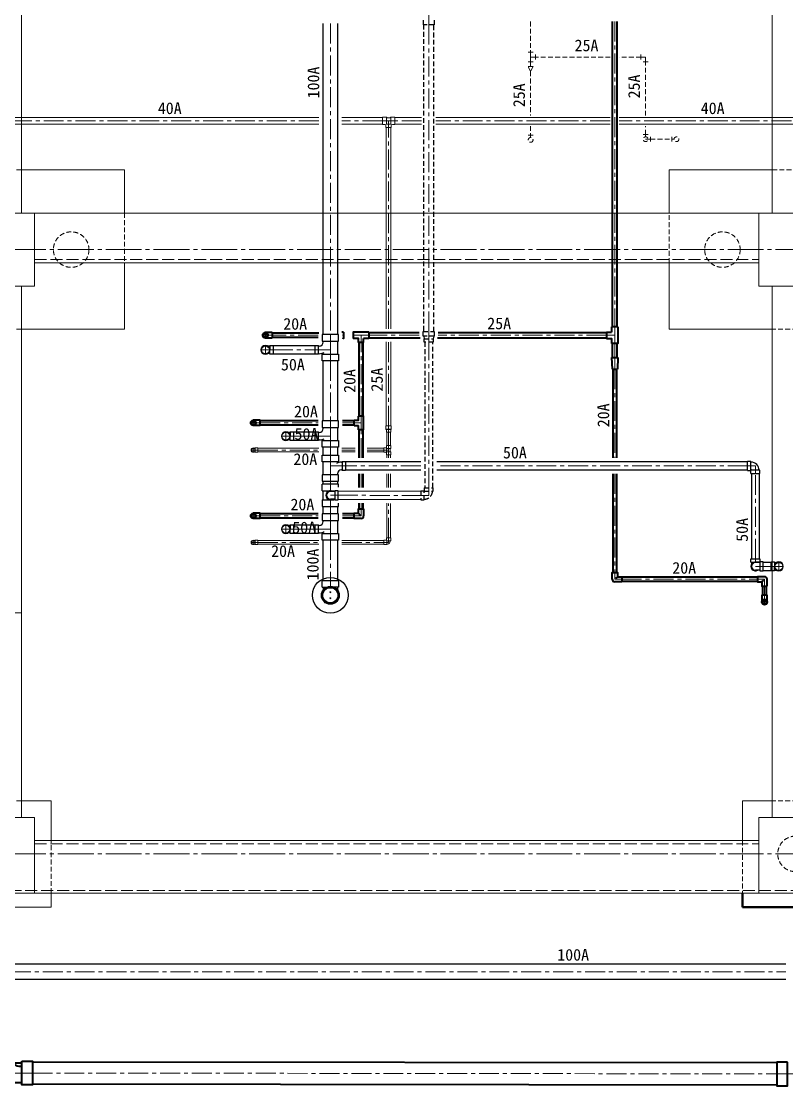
# Model space of a CAD drawing. Units: millimetres at full size. Extents: x -12803 to 120774, y -9413 to 101127.
# Drawn here: x 10385 to 16144, y 12301 to 20315 of the extents above; entities that cross this region are included whole.
import ezdxf
from ezdxf.enums import TextEntityAlignment as Align

# ---------------------------------------------------------------- set-up
doc = ezdxf.new("R2010")
doc.units = ezdxf.units.MM
doc.header["$LTSCALE"] = 30
for name, pattern in [('CHAIN1', [8, 5, -1, 1, -1]), ('CHAIN2', [12, 9, -1, 1, -1]), ('DASHED1', [1.8, 1.2, -0.6]), ('DASHED3', [4, 3, -1])]:
    doc.linetypes.add(name, pattern=pattern)
for name, color, linetype, lineweight in [('0-1_1-2', 7, 'Continuous', 15), ('0-9_1-1', 7, 'CHAIN2', 15), ('0-F_1-16', 7, 'Continuous', 15), ('9-1_配管－汚水１：硬質塩ビ管（ＤＶ）', 2, 'Continuous', 30), ('9-2_配管－給湯１２：ＨＴＬＰ（ＵＸ）', 3, 'Continuous', 20), ('9-3_配管－給水３：ＶＬＰ(ＶＤ)', 7, 'Continuous', 15), ('9-4_配管－ガス３：ねじ込み', 3, 'Continuous', 20), ('9-C_配管－排水１：塩ビ製小口径マス（ＶＰ）', 2, 'Continuous', 30), ('9-D_無題14', 5, 'Continuous', 40)]:
    doc.layers.add(name, color=color, linetype=linetype, lineweight=lineweight)
doc.styles.add('ＭＳ ゴシック', font='')
doc.styles.get('ＭＳ ゴシック').set_extended_font_data('MS Gothic')

msp = doc.modelspace()

# ---------------------------------------------------------------- linework, layer by layer
at = {"layer": '0-1_1-2'}
for p, q in [((10385, 26371.26), (10385, 18871.26)), ((16035, 26371.26), (16035, 18871.26)), ((10385, 19196.26), (11160, 19196.26)), ((11160, 19196.26), (11160, 18871.26)), ((15260, 19196.26), (16035, 19196.26)), ((15260, 19196.26), (15260, 18871.26)), ((15935, 18871.26), (15935, 18321.26)), ((11160, 18496.26), (11160, 17996.26)), ((15260, 18496.26), (15260, 17996.26)), ((9935, 18321.26), (10485, 18321.26)), ((10385, 18321.26), (10385, 14321.26)), ((15935, 18321.26), (16485, 18321.26)), ((16035, 18321.26), (16035, 14321.26)), ((10385, 17996.26), (11160, 17996.26)), ((15260, 17996.26), (16035, 17996.26)), ((10385, 14446.26), (10610, 14446.26)), ((10610, 14446.26), (10610, 14146.26)), ((15810, 14446.26), (15810, 14146.26)), ((15810, 14446.26), (16035, 14446.26)), ((9935, 14321.26), (10485, 14321.26)), ((10485, 14321.26), (10485, 13751.26)), ((15935, 14321.26), (16485, 14321.26)), ((15935, 14321.26), (15935, 13751.26)), ((10610, 13751.26), (10610, 13646.26)), ((15810, 13751.26), (15810, 13646.26)), ((9810, 13646.26), (10610, 13646.26)), ((15810, 13646.26), (16610, 13646.26))]:
    msp.add_line(p, q, dxfattribs=at)
at = {"layer": '0-1_1-2', "linetype": 'DASHED1'}
for p, q in [((10385, 19196.26), (10035, 19196.26)), ((16035, 19196.26), (16385, 19196.26)), ((11160, 18871.26), (11160, 18496.26)), ((15260, 18496.26), (15260, 18871.26)), ((10385, 17996.26), (10035, 17996.26)), ((16385, 17996.26), (16035, 17996.26)), ((10385, 14446.26), (10035, 14446.26)), ((16385, 14446.26), (16035, 14446.26)), ((10610, 13751.26), (10610, 14146.26)), ((15810, 14146.26), (15810, 13751.26))]:
    msp.add_line(p, q, dxfattribs=at)
at = {"layer": '0-1_1-2', "linetype": 'DASHED3'}
msp.add_line((3935, 15861.26), (10385, 15861.26), dxfattribs=at)
at = {"layer": '0-1_1-2', "color": 134, "lineweight": 50}
for p, q in [((15810, 13751.26), (15810, 13646.26)), ((15810, 13646.26), (16610, 13646.26))]:
    msp.add_line(p, q, dxfattribs=at)
at = {"layer": '0-1_1-2'}
for points in [[(-2085, 26941.26), (-2085, 13751.26), (35105, 13751.26)], [(9935, 18871.26), (10485, 18871.26), (10485, 18321.26)], [(15935, 18871.26), (16485, 18871.26), (16485, 18321.26)]]:
    msp.add_lwpolyline(points, dxfattribs=at)
at = {"layer": '0-1_1-2', "linetype": 'DASHED3'}
msp.add_lwpolyline([(-2065, 26921.26), (-2065, 13771.26), (35085, 13771.26)], dxfattribs=at)
at = {"layer": '0-1_1-2', "linetype": 'DASHED1'}
for centre in [(10760, 18596.26), (15660, 18596.26), (16210, 14046.26)]:
    msp.add_circle(centre, 133.7, dxfattribs=at)
at = {"layer": '0-9_1-1'}
for p, q in [((-5540, 18596.26), (39710, 18596.26)), ((-5540, 14046.26), (39710, 14046.26))]:
    msp.add_line(p, q, dxfattribs=at)
at = {"layer": '0-F_1-16'}
for p, q in [((10485, 18871.26), (15935, 18871.26)), ((10485, 18496.26), (15935, 18496.26)), ((10485, 14146.26), (15935, 14146.26))]:
    msp.add_line(p, q, dxfattribs=at)
at = {"layer": '0-F_1-16', "linetype": 'DASHED3'}
for p, q in [((10485, 18521.26), (15935, 18521.26)), ((10485, 14121.26), (15935, 14121.26))]:
    msp.add_line(p, q, dxfattribs=at)
at = {"layer": '9-1_配管－汚水１：硬質塩ビ管（ＤＶ）', "color": 7, "linetype": 'CHAIN1', "lineweight": 15}
for p, q in [((13450, 20288.99), (13450, 20365.99)), ((12710, 20297.99), (12710, 17957.26)), ((13450, 17979.65), (13450, 20288.99)), ((12710, 17957.26), (12710, 17841.26)), ((13450, 17979.65), (13450, 17939.65)), ((12221, 17805.26), (12221, 17877.26)), ((13450, 17899.65), (13450, 17939.65)), ((13450, 16803.28), (13450, 17899.65)), ((12185, 17841.26), (12257, 17841.26)), ((12279, 17841.26), (12251, 17841.26)), ((12279, 17841.26), (12595, 17841.26)), ((12595, 17841.26), (12710, 17841.26)), ((12710, 17759.26), (12710, 17841.26)), ((12710, 17759.26), (12710, 17307.26)), ((12710, 17307.26), (12710, 17191.26)), ((12339, 17191.26), (12411, 17191.26)), ((12375, 17155.26), (12375, 17227.26)), ((12433, 17191.26), (12405, 17191.26)), ((12433, 17191.26), (12595, 17191.26)), ((12595, 17191.26), (12710, 17191.26)), ((12710, 17109.26), (12710, 17191.26)), ((12710, 17109.26), (12710, 17049.43)), ((12710, 17049.43), (12710, 16967.43)), ((12710, 16851.43), (12710, 16967.43)), ((12825, 16967.43), (12710, 16967.43)), ((13390, 16967.43), (12825, 16967.43)), ((15849.98, 16967.43), (13510, 16967.43)), ((15849.98, 16967.43), (15907.98, 16967.43)), ((15907.98, 16909.43), (15907.98, 16967.43)), ((12710, 16851.43), (12710, 16830.45)), ((15907.98, 16268.71), (15907.98, 16909.43)), ((12710, 16830.45), (12710, 16779.95)), ((13450, 16803.28), (13450, 16745.28)), ((12768, 16746.35), (12710, 16746.45)), ((12710, 16661.45), (12710, 16712.95)), ((12768, 16746.35), (13392, 16745.28)), ((13392, 16745.28), (13450, 16745.28)), ((12710, 16661.45), (12710, 16607.26)), ((12710, 16607.26), (12710, 16491.26)), ((12375, 16455.26), (12375, 16527.26)), ((12339, 16491.26), (12411, 16491.26)), ((12433, 16491.26), (12405, 16491.26)), ((12433, 16491.26), (12595, 16491.26)), ((12595, 16491.26), (12710, 16491.26)), ((12710, 16409.26), (12710, 16491.26)), ((12710, 16409.26), (12710, 16105.43)), ((15907.98, 16268.71), (15907.98, 16244.21)), ((15965.98, 16210.71), (15907.98, 16210.71)), ((16026.76, 16210.71), (15965.98, 16210.71)), ((16026.76, 16210.71), (16054.76, 16210.71)), ((16048.76, 16210.71), (16120.76, 16210.71)), ((16084.76, 16174.71), (16084.76, 16246.71)), ((12710, 16105.43), (12710, 16050.43))]:
    msp.add_line(p, q, dxfattribs=at)
at = {"layer": '9-1_配管－汚水１：硬質塩ビ管（ＤＶ）'}
for p, q in [((12653, 20297.99), (12653, 17957.26)), ((12767, 17957.26), (12767, 20297.99)), ((12254, 17874.76), (12279, 17874.76)), ((12254, 17874.76), (12254, 17847.03)), ((12620, 17807.76), (12620, 17874.76)), ((12656.1, 17899.71), (12656.1, 17907.26)), ((12763.9, 17907.26), (12763.9, 17809.26)), ((12254, 17869.76), (12238.61, 17869.76)), ((12254, 17812.76), (12238.61, 17812.76)), ((12254, 17807.76), (12254, 17835.5)), ((12595, 17871.26), (12279, 17871.26)), ((12279, 17811.26), (12595, 17811.26)), ((12626.18, 17869.79), (12620, 17869.79)), ((12626.29, 17812.59), (12620, 17812.59)), ((12656.1, 17809.26), (12656.1, 17818.91)), ((12653, 17759.26), (12653, 17307.26)), ((12767, 17307.26), (12767, 17759.26)), ((12656.1, 17249.71), (12656.1, 17257.26)), ((12763.9, 17257.26), (12763.9, 17159.26)), ((12408, 17219.76), (12392.61, 17219.76)), ((12408, 17162.76), (12392.61, 17162.76)), ((12408, 17224.76), (12433, 17224.76)), ((12408, 17224.76), (12408, 17197.03)), ((12408, 17157.76), (12408, 17185.5)), ((12595, 17221.26), (12433, 17221.26)), ((12433, 17161.26), (12595, 17161.26)), ((12620, 17157.76), (12620, 17224.76)), ((12626.18, 17219.79), (12620, 17219.79)), ((12626.29, 17162.59), (12620, 17162.59)), ((12656.1, 17159.26), (12656.1, 17168.91)), ((12653, 17109.26), (12653, 17049.43)), ((12767, 17049.43), (12767, 17109.26)), ((12656.1, 16901.43), (12656.1, 16999.43)), ((12763.9, 16999.43), (12763.9, 16989.78)), ((12793.72, 16996.1), (12800, 16996.1)), ((12800, 17000.93), (12800, 16933.93)), ((13390, 16997.43), (12825, 16997.43)), ((15849.98, 16997.43), (13510, 16997.43)), ((15849.98, 16933.93), (15849.98, 17000.93)), ((12793.82, 16938.91), (12800, 16938.91)), ((12825, 16937.43), (13390, 16937.43)), ((13510, 16937.43), (15849.98, 16937.43)), ((15874.48, 16909.43), (15874.48, 16934.43)), ((15941.48, 16934.43), (15874.48, 16934.43)), ((12653, 16851.43), (12653, 16830.45)), ((12763.9, 16908.99), (12763.9, 16901.43)), ((12767, 16830.45), (12767, 16851.43)), ((15877.98, 16909.43), (15877.98, 16268.71)), ((15937.98, 16268.71), (15937.98, 16909.43)), ((12772, 16830.45), (12648, 16830.45)), ((12648, 16780.45), (12648, 16830.45)), ((12648, 16780.45), (12710, 16780.45)), ((12710, 16780.45), (12738.06, 16780.45)), ((12743.05, 16774.89), (12710.05, 16774.95)), ((13392.05, 16775.28), (12768.05, 16776.35)), ((12772, 16806.34), (12772, 16830.45)), ((12648, 16711.45), (12648, 16661.45)), ((12648, 16711.45), (12710, 16711.45)), ((12742.95, 16717.89), (12709.95, 16717.95)), ((12710, 16711.45), (12737.94, 16711.45)), ((12767.95, 16716.35), (13391.95, 16715.28)), ((12772, 16661.45), (12772, 16686.34)), ((12648, 16661.45), (12772, 16661.45)), ((12653, 16661.45), (12653, 16607.26)), ((12767, 16607.26), (12767, 16661.45)), ((12408, 16519.76), (12392.61, 16519.76)), ((12408, 16524.76), (12433, 16524.76)), ((12408, 16524.76), (12408, 16497.03)), ((12595, 16521.26), (12433, 16521.26)), ((12620, 16457.76), (12620, 16524.76)), ((12626.18, 16519.79), (12620, 16519.79)), ((12656.1, 16549.71), (12656.1, 16557.26)), ((12763.9, 16557.26), (12763.9, 16459.26)), ((12408, 16462.76), (12392.61, 16462.76)), ((12408, 16457.76), (12408, 16485.5)), ((12433, 16461.26), (12595, 16461.26)), ((12626.29, 16462.59), (12620, 16462.59)), ((12656.1, 16459.26), (12656.1, 16468.91)), ((12653, 16409.26), (12653, 16105.43)), ((12767, 16105.43), (12767, 16409.26)), ((15874.48, 16243.71), (15874.48, 16268.71)), ((15874.48, 16243.71), (15902.21, 16243.71)), ((15879.48, 16243.71), (15879.48, 16228.32)), ((15940.98, 16239.21), (15907.98, 16239.21)), ((15940.98, 16243.71), (15913.75, 16243.71)), ((15936.48, 16243.71), (15936.48, 16239.21)), ((16026.76, 16240.71), (15965.98, 16240.71)), ((16051.76, 16244.21), (16051.76, 16216.48)), ((16051.76, 16239.21), (16067.16, 16239.21)), ((16051.76, 16177.21), (16051.76, 16204.95)), ((15940.98, 16182.21), (15907.98, 16182.21)), ((15965.98, 16180.71), (16026.76, 16180.71)), ((16051.76, 16177.21), (16026.76, 16177.21)), ((16051.76, 16182.21), (16067.16, 16182.21)), ((12648, 16055.43), (12648, 16105.43)), ((12648, 16055.43), (12710, 16055.43)), ((12657, 16055.43), (12657, 16025.6)), ((12772, 16055.43), (12710, 16055.43)), ((12763, 16055.43), (12763, 16025.6))]:
    msp.add_line(p, q, dxfattribs=at)
at = {"layer": '9-1_配管－汚水１：硬質塩ビ管（ＤＶ）', "linetype": 'DASHED1'}
for p, q in [((13408.5, 20324.49), (13408.5, 20288.99)), ((13412, 20288.99), (13412, 17979.65)), ((13488, 17979.65), (13488, 20288.99)), ((13412.5, 17944.65), (13416.5, 17924.65)), ((13420, 17899.65), (13420, 16803.28)), ((13480, 16803.28), (13480, 17899.65)), ((13487.5, 17944.65), (13483.5, 17924.65)), ((13392, 16778.78), (13417, 16778.78)), ((13416.5, 16803.28), (13483.5, 16803.28)), ((13417, 16711.78), (13417, 16778.78))]:
    msp.add_line(p, q, dxfattribs=at)
for points in [[(13491.5, 20324.49), (13491.5, 20288.99), (13408.5, 20288.99)], [(13392, 16778.78), (13392, 16711.78), (13417, 16711.78)], [(13416.5, 16803.28), (13416.5, 16778.28), (13483.5, 16778.28), (13483.5, 16803.28)]]:
    msp.add_lwpolyline(points, dxfattribs=at)
at = {"layer": '9-1_配管－汚水１：硬質塩ビ管（ＤＶ）'}
for points in [[(12772, 17957.26), (12648, 17957.26), (12648, 17907.26), (12772, 17907.26)], [(12772, 17759.26), (12648, 17759.26), (12648, 17809.26), (12772, 17809.26)], [(12772, 17307.26), (12648, 17307.26), (12648, 17257.26), (12772, 17257.26)], [(12772, 17109.26), (12648, 17109.26), (12648, 17159.26), (12772, 17159.26)], [(12648, 17049.43), (12772, 17049.43), (12772, 16999.43), (12648, 16999.43)], [(12648, 16851.43), (12772, 16851.43), (12772, 16901.43), (12648, 16901.43)], [(12767.94, 16712.85), (12768.06, 16779.85), (12743.06, 16779.89), (12742.94, 16712.89)], [(12772, 16607.26), (12648, 16607.26), (12648, 16557.26), (12772, 16557.26)], [(12772, 16409.26), (12648, 16409.26), (12648, 16459.26), (12772, 16459.26)], [(15965.98, 16177.21), (15965.98, 16244.21), (15940.98, 16244.21), (15940.98, 16177.21)]]:
    msp.add_lwpolyline(points, close=True, dxfattribs=at)
at = {"layer": '9-1_配管－汚水１：硬質塩ビ管（ＤＶ）', "linetype": 'DASHED1'}
for points in [[(13491.5, 17979.65), (13491.5, 17944.65), (13408.5, 17944.65), (13408.5, 17979.65)], [(13483.5, 17924.65), (13483.5, 17899.65), (13416.5, 17899.65), (13416.5, 17924.65)]]:
    msp.add_lwpolyline(points, close=True, dxfattribs=at)
at = {"layer": '9-1_配管－汚水１：硬質塩ビ管（ＤＶ）'}
for points in [[(12279, 17874.76), (12279, 17807.76), (12254, 17807.76)], [(12620, 17807.76), (12595, 17807.76), (12595, 17874.76), (12620, 17874.76)], [(12433, 17224.76), (12433, 17157.76), (12408, 17157.76)], [(12620, 17157.76), (12595, 17157.76), (12595, 17224.76), (12620, 17224.76)], [(12800, 17000.93), (12825, 17000.93), (12825, 16933.93), (12800, 16933.93)], [(15849.98, 16933.93), (15874.98, 16933.93), (15874.98, 17000.93), (15849.98, 17000.93)], [(15874.48, 16909.43), (15941.48, 16909.43), (15941.48, 16934.43)], [(12656.1, 16711.45), (12656.1, 16746.45), (12656.1, 16780.45)], [(12433, 16524.76), (12433, 16457.76), (12408, 16457.76)], [(12620, 16457.76), (12595, 16457.76), (12595, 16524.76), (12620, 16524.76)], [(15874.48, 16268.71), (15941.48, 16268.71), (15941.48, 16244.21)], [(16026.76, 16177.21), (16026.76, 16244.21), (16051.76, 16244.21)], [(12648, 16105.43), (12772, 16105.43), (12772, 16055.43)]]:
    msp.add_lwpolyline(points, dxfattribs=at)
for centre, radius in [((12221, 17841.26), 30), ((12375, 17191.26), 30), ((12375, 16491.26), 30), ((16084.76, 16210.71), 30), ((12710, 15993.43), 135), ((12710, 15993.43), 67.5), ((12710, 15993.43), 61), ((12710, 15993.43), 57), ((12710, 16015.93), 3.38), ((12710, 15970.93), 3.38)]:
    msp.add_circle(centre, radius, dxfattribs=at)
for centre, radius, start, end in [((12221, 17841.26), 33.5, 90, 180), ((12221, 17841.26), 33.5, 270, 90), ((12626.18, 17899.71), 29.92, 270, 0), ((12221, 17841.26), 33.5, 180, 270), ((12626.29, 17887.39), 74.8, 270, 300), ((12626.18, 17249.71), 29.92, 270, 0), ((12375, 17191.26), 33.5, 90, 180), ((12375, 17191.26), 33.5, 180, 270), ((12375, 17191.26), 33.5, 270, 90), ((12626.29, 17237.39), 74.8, 270, 300), ((12793.72, 16921.3), 74.8, 90, 120), ((15874.98, 16934.43), 61.5, 0, 90), ((12793.82, 16908.99), 29.92, 90, 180), ((15874.98, 16934.43), 4.5, 0, 90), ((12710, 16746.45), 33.5, 58.19449, 301.60863), ((12710, 16746.45), 28.5, 89.90156, 269.90156), ((12375, 16491.26), 33.5, 90, 180), ((12375, 16491.26), 33.5, 270, 90), ((12626.18, 16549.71), 29.92, 270, 0), ((12375, 16491.26), 33.5, 180, 270), ((12626.29, 16537.39), 74.8, 270, 300), ((15907.98, 16210.71), 33.5, 58.29293, 301.70707), ((15907.98, 16210.71), 28.5, 90, 270), ((16084.76, 16210.71), 33.5, 90, 270), ((16084.76, 16210.71), 33.5, 0, 90), ((16084.76, 16210.71), 33.5, 270, 0), ((12710, 15993.43), 62, 0, 180), ((12710, 15993.43), 62, 180, 270), ((12710, 15993.43), 62, 270, 0)]:
    msp.add_arc(centre, radius, start, end, dxfattribs=at)
at = {"layer": '9-1_配管－汚水１：硬質塩ビ管（ＤＶ）', "linetype": 'DASHED1'}
for radius in [61.5, 4.5]:
    msp.add_arc((13417, 16778.28), radius, 270, 0, dxfattribs=at)
at = {"layer": '9-2_配管－給湯１２：ＨＴＬＰ（ＵＸ）'}
for p, q in [((12623, 19590.29), (9695, 19590.29)), ((13101.56, 19590.29), (12797, 19590.29)), ((13130.67, 19594.29), (13101.56, 19594.29)), ((13101.56, 19537.69), (13101.56, 19594.29)), ((13131.44, 19591.95), (13131.44, 19542.35)), ((13134, 19589.84), (13131.99, 19593.51)), ((13148.06, 19588.79), (13135.75, 19588.79)), ((13148.06, 19588.79), (13160.38, 19588.79)), ((13162.13, 19589.84), (13164.14, 19593.51)), ((13164.69, 19591.95), (13164.69, 19542.35)), ((13165.45, 19594.29), (13194.56, 19594.29)), ((13194.56, 19594.29), (13194.56, 19537.69)), ((13397, 19590.29), (13194.56, 19590.29)), ((14816.1, 19590.29), (13503, 19590.29)), ((17860.08, 19590.29), (14883.9, 19590.29)), ((9695, 19541.69), (12623, 19541.69)), ((12797, 19541.69), (13101.56, 19541.69)), ((13119.36, 19537.69), (13101.56, 19537.69)), ((13127.36, 19515.99), (13127.36, 19529.69)), ((13168.76, 19515.99), (13127.36, 19515.99)), ((13134.73, 19540.69), (13127.93, 19536.95)), ((13131.06, 19515.99), (13131.06, 18000.16)), ((13165.06, 18000.16), (13165.06, 19515.99)), ((13168.76, 19515.99), (13168.76, 19529.69)), ((13176.76, 19537.69), (13194.56, 19537.69)), ((13194.56, 19541.69), (13397, 19541.69)), ((13503, 19541.69), (14816.1, 19541.69)), ((14883.9, 19541.69), (17855.08, 19541.69)), ((13131.06, 17902.36), (13131.06, 17269.83)), ((13165.06, 17269.83), (13165.06, 17902.36)), ((13127.56, 17269.83), (13127.56, 17245.92)), ((13127.56, 17269.83), (13168.56, 17269.83)), ((13128.16, 17244.49), (13130.97, 17241.72)), ((13129.11, 17245.39), (13167.02, 17245.39)), ((13133.03, 17241.26), (13163.1, 17241.26)), ((13164.56, 17220.83), (13164.56, 17240.29)), ((13167.97, 17244.49), (13165.16, 17241.72)), ((13168.56, 17269.83), (13168.56, 17245.92)), ((13134.46, 17220.83), (13134.46, 17121.39)), ((13161.66, 17121.39), (13161.66, 17220.83)), ((12142.83, 17102.46), (12141.37, 17099.27)), ((12142.83, 17070.32), (12141.37, 17073.51)), ((12143.2, 17096.54), (12143.2, 17102.88)), ((12143.2, 17069.9), (12143.2, 17076.25)), ((12623, 17099.99), (12164.5, 17099.99)), ((12164.5, 17072.79), (12623, 17072.79)), ((12895.6, 17099.99), (12797, 17099.99)), ((12797, 17072.79), (12895.6, 17072.79)), ((13113.06, 17099.99), (12986.6, 17099.99)), ((12986.6, 17072.79), (13113.06, 17072.79)), ((13127.46, 17102.99), (13113.06, 17102.99)), ((13113.06, 17069.79), (13113.06, 17102.99)), ((13131.46, 17106.99), (13131.46, 17121.39)), ((13131.46, 17121.39), (13164.66, 17121.39)), ((13132.39, 17097.29), (13132.39, 17075.49)), ((13164.66, 17099.39), (13133.1, 17099.39)), ((13164.66, 17073.39), (13133.1, 17073.39)), ((13160.36, 17086.39), (13160.36, 17096.75)), ((13160.36, 17086.39), (13160.36, 17076.03)), ((13160.94, 17097.66), (13164.66, 17099.39)), ((13160.94, 17075.12), (13164.66, 17073.39)), ((13164.66, 17099.39), (13164.66, 17121.39)), ((13164.66, 17073.39), (13164.66, 17051.39)), ((12164.5, 17069.74), (12143.74, 17069.74)), ((13127.46, 17069.79), (13113.06, 17069.79)), ((13131.46, 17065.79), (13131.46, 17051.39)), ((13131.46, 17051.39), (13164.66, 17051.39)), ((13134.46, 17051.39), (13134.46, 17027.43)), ((13161.66, 17027.43), (13161.66, 17051.39)), ((13134.46, 16907.43), (13134.46, 16805.72)), ((13161.66, 16805.68), (13161.66, 16907.43)), ((13134.46, 16685.72), (13134.46, 16425.76)), ((13161.66, 16425.76), (13161.66, 16685.68)), ((12142.83, 16407.33), (12141.37, 16404.15)), ((12142.83, 16375.2), (12141.37, 16378.38)), ((12143.2, 16401.41), (12143.2, 16407.76)), ((12143.2, 16374.77), (12143.2, 16381.12)), ((12164.5, 16374.61), (12143.74, 16374.61)), ((12623, 16404.86), (12164.5, 16404.86)), ((12164.5, 16377.66), (12623, 16377.66)), ((13113.56, 16404.86), (12797, 16404.86)), ((12797, 16377.66), (13113.56, 16377.66)), ((13113.56, 16374.61), (13113.56, 16407.91)), ((13113.56, 16407.91), (13127.41, 16407.91)), ((13113.56, 16374.61), (13134.32, 16374.61)), ((13131.41, 16425.76), (13131.41, 16411.91)), ((13164.71, 16425.76), (13131.41, 16425.76)), ((13134.86, 16374.77), (13134.86, 16402.47)), ((13135.23, 16375.2), (13136.7, 16378.38)), ((13164.56, 16404.47), (13136.86, 16404.47)), ((13137.61, 16378.96), (13138.86, 16378.96)), ((13160.36, 16401.72), (13160.36, 16400.46)), ((13164.13, 16404.1), (13160.95, 16402.63)), ((13164.71, 16425.76), (13164.71, 16405))]:
    msp.add_line(p, q, dxfattribs=at)
at = {"layer": '9-2_配管－給湯１２：ＨＴＬＰ（ＵＸ）', "color": 7, "linetype": 'CHAIN1', "lineweight": 15}
for p, q in [((12623, 19565.99), (9695, 19565.99)), ((13101.56, 19565.99), (12797, 19565.99)), ((13101.56, 19565.99), (13148.06, 19565.99)), ((13101.56, 19565.99), (13148.06, 19565.99)), ((13194.56, 19565.99), (13148.06, 19565.99)), ((13148.06, 19515.99), (13148.06, 19565.99)), ((13194.56, 19565.99), (13148.06, 19565.99)), ((13148.06, 19515.99), (13148.06, 19565.99)), ((13397, 19565.99), (13194.56, 19565.99)), ((14816.1, 19565.99), (13503, 19565.99)), ((17860.08, 19565.99), (14883.9, 19565.99)), ((13148.06, 18000.16), (13148.06, 19515.99)), ((13148.06, 17269.83), (13148.06, 17902.36)), ((13148.06, 17269.83), (13148.06, 17245.33)), ((13148.06, 17269.83), (13148.06, 17245.33)), ((13148.06, 17220.83), (13148.06, 17245.33)), ((13148.06, 17220.83), (13148.06, 17245.33)), ((13148.06, 17121.39), (13148.06, 17220.83)), ((12113.68, 17086.39), (12146.32, 17086.39)), ((12130, 17070.07), (12130, 17102.71)), ((12164.5, 17086.39), (12130, 17086.39)), ((12164.5, 17086.39), (12143.6, 17086.39)), ((12164.5, 17086.39), (12623, 17086.39)), ((12797, 17086.39), (12895.6, 17086.39)), ((12986.6, 17086.39), (13113.06, 17086.39)), ((13113.06, 17086.39), (13148.06, 17086.39)), ((13113.06, 17086.39), (13148.06, 17086.39)), ((13148.06, 17121.39), (13148.06, 17086.39)), ((13148.06, 17121.39), (13148.06, 17086.39)), ((13148.06, 17051.39), (13148.06, 17086.39)), ((13148.06, 17051.39), (13148.06, 17086.39)), ((13148.06, 17027.43), (13148.06, 17051.39)), ((13148.06, 16805.7), (13148.06, 16907.43)), ((13148.06, 16425.76), (13148.06, 16685.7)), ((12113.68, 16391.26), (12146.32, 16391.26)), ((12130, 16374.94), (12130, 16407.58)), ((12164.5, 16391.26), (12130, 16391.26)), ((12164.5, 16391.26), (12143.6, 16391.26)), ((12164.5, 16391.26), (12623, 16391.26)), ((12797, 16391.26), (13113.56, 16391.26)), ((13113.56, 16391.26), (13148.06, 16391.26)), ((13113.56, 16391.26), (13148.06, 16391.26)), ((13148.06, 16425.76), (13148.06, 16391.26)), ((13148.06, 16425.76), (13148.06, 16391.26))]:
    msp.add_line(p, q, dxfattribs=at)
at = {"layer": '9-2_配管－給湯１２：ＨＴＬＰ（ＵＸ）'}
for points in [[(13134.73, 19540.69), (13161.4, 19540.69), (13168.19, 19536.95)], [(13164.56, 17220.83), (13131.56, 17220.83), (13131.56, 17240.29)], [(12164.5, 17069.74), (12164.5, 17103.04), (12143.74, 17103.04)], [(12164.5, 16374.61), (12164.5, 16407.91), (12143.74, 16407.91)]]:
    msp.add_lwpolyline(points, dxfattribs=at)
for centre, radius in [((12130, 17086.39), 16.65), ((12130, 17086.39), 13.6), ((12130, 16391.26), 16.65), ((12130, 16391.26), 13.6)]:
    msp.add_circle(centre, radius, dxfattribs=at)
for centre, radius, start, end in [((13130.67, 19592.79), 1.5, 28.61046, 90), ((13135.75, 19590.79), 2, 208.61046, 270), ((13160.38, 19590.79), 2, 270, 331.38954), ((13165.45, 19592.79), 1.5, 90, 151.38954), ((13119.36, 19529.69), 8, 0, 90), ((13176.76, 19529.69), 8, 90, 180), ((13129.56, 17245.92), 2, 180, 225.35588), ((13129.56, 17240.29), 2, 0, 45.35588), ((13166.56, 17240.29), 2, 134.64412, 180), ((13166.56, 17245.92), 2, 314.64412, 0), ((12130, 17086.39), 13.9, 0, 180), ((12130, 17086.39), 13.9, 180, 270), ((12130, 17086.39), 13.9, 270, 0), ((12140.46, 17099.69), 1, 304.52203, 335.30844), ((12140.46, 17073.09), 1, 24.69156, 55.47797), ((12143.74, 17102.04), 1, 90, 155.30844), ((13127.46, 17106.99), 4, 270, 0), ((13084.27, 17086.39), 49.34, 12.76386, 19.66188), ((13084.27, 17086.39), 49.34, 340.33812, 347.23614), ((13161.36, 17096.75), 1, 114.94391, 180), ((13161.36, 17076.03), 1, 180, 245.0561), ((12143.74, 17070.74), 1, 204.69156, 270), ((13127.46, 17065.79), 4, 0, 90), ((12130, 16391.26), 13.9, 0, 180), ((12130, 16391.26), 13.9, 180, 270), ((12130, 16391.26), 13.9, 270, 0), ((12140.46, 16404.56), 1, 304.52203, 335.30844), ((12140.46, 16377.96), 1, 24.69156, 55.47797), ((12143.74, 16406.91), 1, 90, 155.30844), ((12143.74, 16375.61), 1, 204.69156, 270), ((13127.41, 16411.91), 4, 270, 0), ((13134.32, 16375.61), 1, 270, 335.30844), ((13136.86, 16402.47), 2, 90, 180), ((13137.61, 16377.96), 1, 90, 155.30844), ((13138.86, 16400.46), 21.5, 270, 0), ((13161.36, 16401.72), 1, 114.69156, 180), ((13163.71, 16405), 1, 294.69156, 0)]:
    msp.add_arc(centre, radius, start, end, dxfattribs=at)
at = {"layer": '9-3_配管－給水３：ＶＬＰ(ＶＤ)', "color": 5, "lineweight": 40}
for p, q in [((14831.1, 20312.99), (14831.1, 18014.26)), ((14868.9, 18014.26), (14868.9, 20312.99)), ((12273, 17970.76), (12221, 17970.76)), ((12273, 17970.76), (12273, 17931.76)), ((12623, 17966.76), (12273, 17966.76)), ((12809.05, 17974.76), (12797, 17974.21)), ((13000.1, 17974.76), (13000.1, 17927.76)), ((13378.5, 17970.16), (13000.1, 17970.16)), ((14787, 17970.16), (13521.5, 17970.16)), ((14787, 17974.76), (14787, 17927.76)), ((14787, 17974.76), (14826.5, 17974.76)), ((14873.5, 18014.26), (14826.5, 18014.26)), ((14826.5, 18014.26), (14826.5, 17974.76)), ((12221, 17931.76), (12273, 17931.76)), ((12273, 17935.76), (12618, 17935.76)), ((12960.6, 17896.26), (12921.6, 17896.26)), ((12925.6, 17896.26), (12925.6, 17343.26)), ((12956.6, 17343.26), (12956.6, 17896.26)), ((13000.1, 17927.76), (12960.6, 17927.76)), ((12960.6, 17896.26), (12960.6, 17927.76)), ((13000.1, 17932.36), (13384.96, 17932.36)), ((13515.04, 17932.36), (14787, 17932.36)), ((14831.1, 17888.26), (14831.1, 17782.98)), ((14868.9, 17782.98), (14868.9, 17888.26)), ((14826.5, 17782.98), (14873.5, 17782.98)), ((14826.5, 17782.98), (14830.5, 17695.98)), ((14873.5, 17782.98), (14869.5, 17695.98)), ((14830.5, 17695.98), (14869.5, 17695.98)), ((14834.5, 17695.98), (14834.5, 17027.43)), ((14865.5, 17027.43), (14865.5, 17695.98)), ((12182, 17310.76), (12130, 17310.76)), ((12182, 17271.76), (12130, 17271.76)), ((12182, 17271.76), (12182, 17310.76)), ((12618, 17306.76), (12182, 17306.76)), ((12182, 17275.76), (12618, 17275.76)), ((12889.1, 17306.76), (12802, 17306.76)), ((12802, 17275.76), (12889.1, 17275.76)), ((12889.1, 17271.76), (12889.1, 17310.76)), ((12889.1, 17271.76), (12921.6, 17271.76)), ((12921.6, 17239.26), (12921.6, 17271.76)), ((12960.6, 17239.26), (12921.6, 17239.26)), ((12925.6, 17239.26), (12925.6, 17027.43)), ((12956.6, 17027.43), (12956.6, 17239.26)), ((12925.6, 16907.43), (12925.6, 16806.08)), ((12956.6, 16806.03), (12956.6, 16907.43)), ((14834.5, 16907.43), (14834.5, 16166.02)), ((14865.5, 16166.02), (14865.5, 16907.43)), ((12925.6, 16686.08), (12925.6, 16643.26)), ((12956.6, 16643.26), (12956.6, 16686.03)), ((12182, 16610.76), (12130, 16610.76)), ((12182, 16571.76), (12182, 16610.76)), ((12618, 16606.76), (12182, 16606.76)), ((12889.1, 16606.76), (12802, 16606.76)), ((12921.6, 16610.76), (12935.39, 16596.98)), ((12960.6, 16643.26), (12960.6, 16591.26)), ((12182, 16571.76), (12130, 16571.76)), ((12182, 16575.76), (12618, 16575.76)), ((12802, 16575.76), (12889.1, 16575.76)), ((14869.5, 16133.52), (14855.71, 16119.73)), ((15925, 16129.52), (14902, 16129.52)), ((15996.5, 16062.02), (15996.5, 16114.02)), ((14902, 16094.52), (14850, 16094.52)), ((14902, 16098.52), (15925, 16098.52)), ((15957.5, 16094.52), (15971.29, 16108.31)), ((15961.5, 16062.02), (15961.5, 15995.53)), ((15992.5, 15995.53), (15992.5, 16062.02)), ((15957.5, 15995.53), (15957.5, 15943.53)), ((15957.5, 15995.53), (15996.5, 15995.53)), ((15996.5, 15943.53), (15996.5, 15995.53))]:
    msp.add_line(p, q, dxfattribs=at)
at = {"layer": '9-3_配管－給水３：ＶＬＰ(ＶＤ)', "linetype": 'CHAIN1'}
for p, q in [((14850, 20312.99), (14850, 18014.26)), ((12221, 17932.66), (12221, 17969.86)), ((14850, 18014.26), (14850, 17951.26)), ((12202.4, 17951.26), (12239.6, 17951.26)), ((12273, 17951.26), (12236.5, 17951.26)), ((12618, 17951.26), (12273, 17951.26)), ((12809.05, 17951.26), (12802, 17951.26)), ((12882.1, 17951.26), (12941.1, 17951.26)), ((13000.1, 17951.26), (12941.1, 17951.26)), ((12941.1, 17896.26), (12941.1, 17951.26)), ((12941.1, 17343.26), (12941.1, 17896.26)), ((13378.5, 17951.26), (13000.1, 17951.26)), ((14787, 17951.26), (13521.5, 17951.26)), ((14787, 17951.26), (14850, 17951.26)), ((14850, 17888.26), (14850, 17951.26)), ((14850, 17888.26), (14850, 17782.98)), ((14850, 17782.98), (14850, 17739.48)), ((14850, 17695.98), (14850, 17739.48)), ((14850, 17695.98), (14850, 17027.43)), ((12941.1, 17343.26), (12941.1, 17291.26)), ((12111.4, 17291.26), (12148.6, 17291.26)), ((12130, 17272.66), (12130, 17309.86)), ((12182, 17291.26), (12145.5, 17291.26)), ((12182, 17291.26), (12618, 17291.26)), ((12802, 17291.26), (12889.1, 17291.26)), ((12889.1, 17291.26), (12941.1, 17291.26)), ((12941.1, 17239.26), (12941.1, 17291.26)), ((12941.1, 17027.43), (12941.1, 17239.26)), ((12941.1, 16806.05), (12941.1, 16907.43)), ((14850, 16907.43), (14850, 16166.02)), ((12941.1, 16643.26), (12941.1, 16686.05)), ((12111.4, 16591.26), (12148.6, 16591.26)), ((12130, 16572.66), (12130, 16609.86)), ((12182, 16591.26), (12145.5, 16591.26)), ((12182, 16591.26), (12618, 16591.26)), ((12802, 16591.26), (12889.1, 16591.26)), ((12889.1, 16591.26), (12941.1, 16591.26)), ((12941.1, 16643.26), (12941.1, 16591.26)), ((14850, 16166.02), (14850, 16114.02)), ((14902, 16114.02), (14850, 16114.02)), ((14902, 16114.02), (15925, 16114.02)), ((15925, 16114.02), (15977, 16114.02)), ((15977, 16062.02), (15977, 16114.02)), ((15977, 16062.02), (15977, 15995.53)), ((15977, 15995.53), (15977, 15959.03)), ((15977, 15924.93), (15977, 15962.13)), ((15958.4, 15943.53), (15995.6, 15943.53))]:
    msp.add_line(p, q, dxfattribs=at)
at = {"layer": '9-3_配管－給水３：ＶＬＰ(ＶＤ)', "color": 5, "lineweight": 40}
for points in [[(12809.05, 17974.76), (12809.05, 17927.76), (12802, 17928.09)], [(13000.1, 17974.76), (12882.1, 17974.76), (12882.1, 17927.76)], [(14873.5, 18014.26), (14873.5, 17888.26), (14826.5, 17888.26)], [(12921.6, 17896.26), (12921.6, 17927.76), (12882.1, 17927.76)], [(14787, 17927.76), (14826.5, 17927.76), (14826.5, 17888.26)], [(12889.1, 17310.76), (12921.6, 17310.76), (12921.6, 17343.26)], [(12960.6, 17239.26), (12960.6, 17343.26), (12921.6, 17343.26)], [(12941.1, 16571.76), (12889.1, 16571.76), (12889.1, 16610.76), (12919.65, 16610.76)], [(12921.6, 16612.71), (12921.6, 16643.26), (12960.6, 16643.26)], [(14830.5, 16114.02), (14830.5, 16166.02), (14869.5, 16166.02), (14869.5, 16135.47)], [(14871.45, 16133.52), (14902, 16133.52), (14902, 16094.52)], [(15977, 16133.52), (15925, 16133.52), (15925, 16094.52), (15955.55, 16094.52)], [(15957.5, 16092.57), (15957.5, 16062.02), (15996.5, 16062.02)]]:
    msp.add_lwpolyline(points, dxfattribs=at)
for centre, radius in [((12221, 17951.26), 19.5), ((12221, 17951.26), 15.5), ((12130, 17291.26), 19.5), ((12130, 17291.26), 15.5), ((12130, 16591.26), 19.5), ((12130, 16591.26), 15.5), ((15977, 15943.53), 19.5), ((15977, 15943.53), 15.5)]:
    msp.add_circle(centre, radius, dxfattribs=at)
for centre, radius, start, end in [((12221, 17951.26), 19.5, 90, 270), ((12919.65, 16612.71), 1.95, 270, 0), ((12941.1, 16591.26), 19.5, 270, 0), ((14850, 16114.02), 19.5, 180, 270), ((14871.45, 16135.47), 1.95, 180, 270), ((15977, 16114.02), 19.5, 0, 90), ((15955.55, 16092.57), 1.95, 0, 90), ((15977, 15943.53), 19.5, 180, 0)]:
    msp.add_arc(centre, radius, start, end, dxfattribs=at)
at = {"layer": '9-4_配管－ガス３：ねじ込み', "linetype": 'DASHED1'}
for p, q in [((14217.16, 20312.99), (14217.16, 20082.34)), ((14235.16, 20082.34), (14199.16, 20082.34)), ((14217.16, 20046.34), (14253.16, 20046.34)), ((14253.16, 20064.34), (14253.16, 20028.34)), ((14816.1, 20046.34), (14253.16, 20046.34)), ((15046.28, 20046.34), (14883.9, 20046.34)), ((15046.28, 20064.34), (15046.28, 20028.34)), ((15046.28, 20046.34), (15082.28, 20046.34)), ((15082.28, 20010.34), (15082.28, 20046.34)), ((14235.16, 20010.34), (14199.16, 20010.34)), ((14235.16, 19973.72), (14199.16, 19973.72)), ((15064.28, 20010.34), (15100.28, 20010.34)), ((15082.28, 19605.29), (15082.28, 20010.34)), ((14217.16, 19937.72), (14217.16, 19605.29)), ((14217.16, 19526.69), (14217.16, 19458.01)), ((15082.28, 19463.01), (15082.28, 19526.69)), ((14235.16, 19458.01), (14199.16, 19458.01)), ((14217.16, 19458.01), (14217.16, 19440.01)), ((15064.28, 19463.01), (15100.28, 19463.01)), ((15082.28, 19463.01), (15082.28, 19445.01)), ((15118.28, 19427.01), (15082.28, 19427.01)), ((15118.28, 19445.01), (15118.28, 19409.01)), ((15118.28, 19427.01), (15278.49, 19427.01)), ((15278.49, 19445.01), (15278.49, 19409.01)), ((15278.49, 19427.01), (15296.49, 19427.01))]:
    msp.add_line(p, q, dxfattribs=at)
for points in [[(14217.16, 20082.34), (14217.16, 20046.34), (14217.16, 20010.34), (14217.16, 19973.72)], [(14235.16, 19973.72), (14217.16, 19937.72), (14199.16, 19973.72)]]:
    msp.add_lwpolyline(points, dxfattribs=at)
for centre in [(14217.16, 19422.01), (15314.49, 19427.01)]:
    msp.add_circle(centre, 18, dxfattribs=at)
msp.add_arc((15082.28, 19427.01), 18, 30, 330, dxfattribs=at)
at = {"layer": '9-C_配管－排水１：塩ビ製小口径マス（ＶＰ）'}
for p, q in [((16137.97, 13216.21), (10306.61, 13216.21)), ((10306.61, 13102.21), (16137.97, 13102.21))]:
    msp.add_line(p, q, dxfattribs=at)
at = {"layer": '9-C_配管－排水１：塩ビ製小口径マス（ＶＰ）', "color": 7, "linetype": 'CHAIN1', "lineweight": 15}
msp.add_line((10306.61, 13159.21), (16137.97, 13159.21), dxfattribs=at)
at = {"layer": '9-D_無題14'}
for p, q in [((10388.97, 12471.26), (10148.97, 12471.53)), ((16069.62, 12472.32), (10468.98, 12478.67)), ((10388.8, 12321.26), (10148.8, 12321.53)), ((10468.8, 12313.67), (16069.43, 12307.32))]:
    msp.add_line(p, q, dxfattribs=at)
at = {"layer": '9-D_無題14', "color": 7, "linetype": 'CHAIN1', "lineweight": 15}
for p, q in [((10468.89, 12396.17), (10218.89, 12396.45)), ((10468.89, 12396.17), (16069.53, 12389.82)), ((16069.53, 12389.82), (16219.53, 12389.65))]:
    msp.add_line(p, q, dxfattribs=at)
at = {"layer": '9-D_無題14'}
for points in [[(10388.99, 12485.26), (10468.99, 12485.17), (10468.79, 12307.17), (10388.79, 12307.26)], [(16149.63, 12478.73), (16069.63, 12478.82), (16069.43, 12300.82), (16149.43, 12300.73)]]:
    msp.add_lwpolyline(points, close=True, dxfattribs=at)
msp.add_arc((10389.08, 12566.26), 120, 179.935, 269.935, dxfattribs=at)

# ---------------------------------------------------------------- texts
at = {"layer": '9-1_配管－汚水１：硬質塩ビ管（ＤＶ）', "color": 7, "style": 'ＭＳ ゴシック'}
for s, p in [('100A', (12653, 19734.74)), ('50A', (15877.98, 16396.2)), ('100A', (12648, 16105.43))]:
    msp.add_text(s, height=87.98, rotation=90, dxfattribs=at).set_placement(p, align=Align.BOTTOM_LEFT)
for p in [(12338.38, 17660.16), (12440.63, 17137.82), (14008.88, 16997.43), (12423.38, 16433.16)]:
    msp.add_text('50A', height=87.98, dxfattribs=at).set_placement(p, align=Align.BOTTOM_LEFT)
at = {"layer": '9-2_配管－給湯１２：ＨＴＬＰ（ＵＸ）', "color": 7, "style": 'ＭＳ ゴシック'}
for s, p in [('40A', (11411.96, 19590.29)), ('40A', (15497.05, 19590.29)), ('20A', (12432, 16948.1)), ('20A', (12264.46, 16255.76))]:
    msp.add_text(s, height=87.98, dxfattribs=at).set_placement(p, align=Align.BOTTOM_LEFT)
msp.add_text('25A', height=87.98, rotation=90, dxfattribs=at).set_placement((13131.06, 17527.11), align=Align.BOTTOM_LEFT)
at = {"layer": '9-3_配管－給水３：ＶＬＰ(ＶＤ)', "style": 'ＭＳ ゴシック'}
for s, p in [('20A', (12355.62, 17966.76)), ('25A', (13890.61, 17970.16)), ('20A', (12436.93, 17306.76)), ('20A', (12410, 16606.76)), ('20A', (15282.7, 16129.52))]:
    msp.add_text(s, height=87.98, dxfattribs=at).set_placement(p, align=Align.BOTTOM_LEFT)
for p in [(12925.6, 17517.26), (14834.5, 17258.55)]:
    msp.add_text('20A', height=87.98, rotation=90, dxfattribs=at).set_placement(p, align=Align.BOTTOM_LEFT)
at = {"layer": '9-4_配管－ガス３：ねじ込み', "color": 7, "style": 'ＭＳ ゴシック'}
msp.add_text('25A', height=87.98, dxfattribs=at).set_placement((14547.63, 20063.34), align=Align.BOTTOM_LEFT)
for p in [(15065.28, 19734.74), (14200.16, 19668.21)]:
    msp.add_text('25A', height=87.98, rotation=90, dxfattribs=at).set_placement(p, align=Align.BOTTOM_LEFT)
at = {"layer": '9-C_配管－排水１：塩ビ製小口径マス（ＶＰ）', "color": 7, "style": 'ＭＳ ゴシック'}
msp.add_text('100A', height=87.98, dxfattribs=at).set_placement((14417.26, 13216.21), align=Align.BOTTOM_LEFT)

doc.saveas('drawing.dxf')
